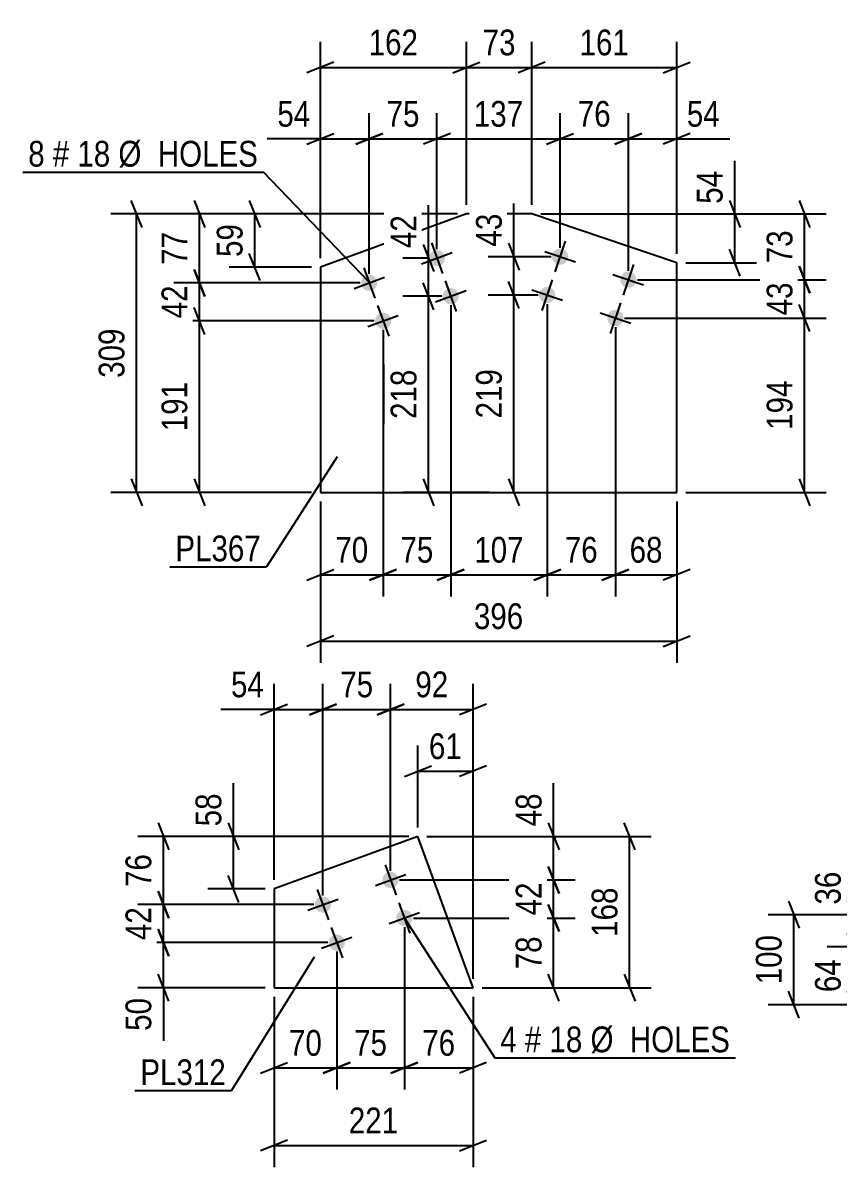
# Model space of a CAD drawing. Header units: millimetres. Extents: x 0 to 594, y 0 to 420.
# Drawn here: x 261.5 to 352, y 198.3 to 325.4 of the extents above; entities that cross this region are included whole.
import ezdxf

# ---------------------------------------------------------------- set-up
doc = ezdxf.new("R2010")
doc.units = ezdxf.units.MM
doc.styles.add('Arial Narrow', font='ARIALN.TTF', dxfattribs={"height": 0.2})

# ---------------------------------------------------------------- blocks, each defined once
blk = doc.blocks.new('Part-570345951-2017 - 2001')
at = {"color": 2, "linetype": 'Continuous'}
for p, q in [((305.35, 235), (289.37, 229.18)), ((311.48, 218.19), (305.35, 235)), ((289.37, 229.18), (289.37, 218.19)), ((289.37, 218.19), (311.48, 218.19))]:
    blk.add_line(p, q, dxfattribs=at)
blk = doc.blocks.new('Bolt-570345951-2022 - 2001')
at = {"linetype": 'Continuous'}
for points in [[(303.16, 230.48, -1), (301.47, 229.86, -1)], [(295.65, 227.74, -1), (293.96, 227.12, -1)], [(304.7, 226.25, -1), (303.01, 225.63, -1)], [(297.19, 223.51, -1), (295.5, 222.89, -1)]]:
    blk.add_hatch(color=1, dxfattribs=at).paths.add_polyline_path(points)
at = {"color": 1, "linetype": 'Continuous'}
for p, q in [((301.7, 231.86), (302.93, 228.48)), ((300.63, 229.55), (304.01, 230.79)), ((294.18, 229.12), (295.42, 225.74)), ((293.11, 226.81), (296.49, 228.05)), ((303.24, 227.63), (304.47, 224.25)), ((302.17, 225.33), (305.55, 226.56)), ((294.65, 222.59), (298.03, 223.82)), ((295.73, 224.89), (296.96, 221.51))]:
    blk.add_line(p, q, dxfattribs=at)
blk = doc.blocks.new('Bolt-570345951-1425 - 1376')
at = {"linetype": 'Continuous'}
for points in [[(308.31, 299.57, -1), (306.62, 298.96, -1)], [(300.79, 296.83, -1), (299.1, 296.22, -1)], [(309.85, 295.35, -1), (308.16, 294.73, -1)], [(302.34, 292.61, -1), (300.65, 291.99, -1)]]:
    blk.add_hatch(color=1, dxfattribs=at).paths.add_polyline_path(points)
at = {"color": 1, "linetype": 'Continuous'}
for p, q in [((306.85, 300.96), (308.08, 297.58)), ((305.77, 298.65), (309.15, 299.88)), ((299.33, 298.21), (300.57, 294.83)), ((298.26, 295.91), (301.64, 297.14)), ((308.39, 296.73), (309.62, 293.35)), ((307.31, 294.42), (310.7, 295.66)), ((300.87, 293.99), (302.11, 290.61)), ((299.8, 291.68), (303.18, 292.91))]:
    blk.add_line(p, q, dxfattribs=at)
blk = doc.blocks.new('Part-570345951-1392 - 1376')
at = {"color": 2, "linetype": 'Continuous'}
for p, q in [((310.74, 304.19), (294.52, 298.27)), ((318.01, 304.19), (310.74, 304.19)), ((334.12, 298.75), (318.01, 304.19)), ((294.52, 298.27), (294.52, 273.24)), ((334.12, 273.24), (334.12, 298.75)), ((294.52, 273.24), (334.12, 273.24))]:
    blk.add_line(p, q, dxfattribs=at)
blk = doc.blocks.new('Bolt-570345951-1430 - 1376')
at = {"linetype": 'Continuous'}
for points in [[(322.01, 299.15, -1), (320.3, 299.72, -1)], [(329.59, 296.59, -1), (327.88, 297.16, -1)], [(320.57, 294.88, -1), (318.86, 295.46, -1)], [(328.15, 292.32, -1), (326.44, 292.9, -1)]]:
    blk.add_hatch(color=1, dxfattribs=at).paths.add_polyline_path(points)
at = {"color": 1, "linetype": 'Continuous'}
for p, q in [((321.73, 301.14), (320.58, 297.73)), ((319.45, 300.01), (322.86, 298.86)), ((329.31, 298.58), (328.16, 295.17)), ((320.29, 296.87), (319.14, 293.46)), ((327.03, 297.45), (330.44, 296.3)), ((318.01, 295.74), (321.42, 294.59)), ((327.87, 294.32), (326.72, 290.91)), ((325.59, 293.19), (329, 292.04))]:
    blk.add_line(p, q, dxfattribs=at)
blk = doc.blocks.new('StraightDimension-570345951-5906 - 5767')
at = {"color": 7, "linetype": 'Continuous'}
for p, q in [((353.69, 226.31), (353.69, 232.22)), ((353.69, 226.31), (353.69, 232.22)), ((353.09, 227.81), (354.29, 224.81)), ((359.39, 226.31), (350.84, 226.31)), ((353.69, 222.74), (353.69, 226.31)), ((354.29, 221.24), (353.09, 224.24)), ((358.28, 222.74), (350.84, 222.74))]:
    blk.add_line(p, q, dxfattribs=at)
at = {"color": 0}
blk.add_wipeout([(352.94, 231.7), (348.74, 231.7), (348.74, 226.84), (352.94, 226.84)], dxfattribs=at)
at = {"color": 3, "style": 'Arial Narrow'}
blk.add_text('36', height=2.863, rotation=90.0002, dxfattribs=at).set_placement((352.34, 227.44))
blk = doc.blocks.new('StraightDimension-570345951-5930 - 5767')
at = {"color": 7, "linetype": 'Continuous'}
for p, q in [((353.09, 224.24), (354.29, 221.24)), ((358.28, 222.74), (350.84, 222.74)), ((353.69, 216.31), (353.69, 222.74)), ((354.29, 214.81), (353.09, 217.81)), ((366.71, 216.31), (350.84, 216.31))]:
    blk.add_line(p, q, dxfattribs=at)
at = {"color": 0}
blk.add_wipeout([(352.94, 221.95), (348.74, 221.95), (348.74, 217.1), (352.94, 217.1)], dxfattribs=at)
at = {"color": 3, "style": 'Arial Narrow'}
blk.add_text('64', height=2.863, rotation=90.0002, dxfattribs=at).set_placement((352.34, 217.7))
blk = doc.blocks.new('StraightDimension-570345951-5955 - 5767')
at = {"color": 7, "linetype": 'Continuous'}
for p, q in [((346.52, 227.81), (347.72, 224.81)), ((359.39, 226.31), (344.27, 226.31)), ((347.12, 216.31), (347.12, 226.31)), ((347.72, 214.81), (346.52, 217.81)), ((366.71, 216.31), (344.27, 216.31))]:
    blk.add_line(p, q, dxfattribs=at)
at = {"color": 0}
blk.add_wipeout([(346.37, 224.66), (342.17, 224.66), (342.17, 217.97), (346.37, 217.97)], dxfattribs=at)
at = {"color": 3, "style": 'Arial Narrow'}
blk.add_text('100', height=2.863, rotation=90.0002, dxfattribs=at).set_placement((345.77, 218.57))
blk = doc.blocks.new('StraightDimension-570345951-2045 - 2001')
at = {"color": 7, "linetype": 'Continuous'}
for p, q in [((319.84, 227.44), (321.04, 224.44)), ((304.86, 225.94), (322.84, 225.94)), ((320.44, 218.19), (320.44, 225.94)), ((321.04, 216.69), (319.84, 219.69)), ((312.48, 218.19), (322.84, 218.19))]:
    blk.add_line(p, q, dxfattribs=at)
at = {"color": 0}
blk.add_wipeout([(319.69, 224.49), (315.49, 224.49), (315.49, 219.64), (319.69, 219.64)], dxfattribs=at)
at = {"color": 3, "style": 'Arial Narrow'}
blk.add_text('78', height=2.863, rotation=90.0002, dxfattribs=at).set_placement((319.09, 220.24))
blk = doc.blocks.new('StraightDimension-570345951-2136 - 2001')
at = {"color": 7, "linetype": 'Continuous'}
for p, q in [((289.37, 217.19), (289.37, 198.26)), ((311.48, 217.19), (311.48, 198.26)), ((290.87, 201.26), (287.87, 200.06)), ((309.98, 200.06), (312.98, 201.26)), ((289.37, 200.66), (311.48, 200.66))]:
    blk.add_line(p, q, dxfattribs=at)
at = {"color": 0}
blk.add_wipeout([(303.77, 201.41), (303.77, 205.61), (297.08, 205.61), (297.08, 201.41)], dxfattribs=at)
at = {"color": 3, "style": 'Arial Narrow'}
blk.add_text('221', height=2.863, dxfattribs=at).set_placement((297.68, 202.01))
blk = doc.blocks.new('StraightDimension-570345951-2120 - 2001')
at = {"color": 7, "linetype": 'Continuous'}
for p, q in [((329.48, 233.5), (328.28, 236.5)), ((306.35, 235), (331.28, 235)), ((328.88, 218.19), (328.88, 235)), ((328.28, 219.69), (329.48, 216.69)), ((312.48, 218.19), (331.28, 218.19))]:
    blk.add_line(p, q, dxfattribs=at)
at = {"color": 0}
blk.add_wipeout([(328.13, 229.94), (323.93, 229.94), (323.93, 223.25), (328.13, 223.25)], dxfattribs=at)
at = {"color": 3, "style": 'Arial Narrow'}
blk.add_text('168', height=2.863, rotation=90.0002, dxfattribs=at).set_placement((327.53, 223.85))
blk = doc.blocks.new('StraightDimension-570345951-2068 - 2001')
at = {"color": 7, "linetype": 'Continuous'}
for p, q in [((276.48, 224.7), (277.68, 221.7)), ((295.34, 223.2), (274.23, 223.2)), ((277.08, 218.19), (277.08, 223.2)), ((277.68, 216.69), (276.48, 219.69)), ((288.37, 218.19), (274.23, 218.19)), ((277.08, 218.19), (277.08, 212.28)), ((277.08, 218.19), (277.08, 212.28))]:
    blk.add_line(p, q, dxfattribs=at)
at = {"color": 0}
blk.add_wipeout([(276.33, 217.66), (272.13, 217.66), (272.13, 212.8), (276.33, 212.8)], dxfattribs=at)
at = {"color": 3, "style": 'Arial Narrow'}
blk.add_text('50', height=2.863, rotation=90.0002, dxfattribs=at).set_placement((275.73, 213.4))
blk = doc.blocks.new('StraightDimension-570345951-2059 - 2001')
at = {"color": 7, "linetype": 'Continuous'}
for p, q in [((320.44, 235), (320.44, 240.91)), ((320.44, 235), (320.44, 240.91)), ((319.84, 236.5), (321.04, 233.5)), ((306.35, 235), (322.84, 235)), ((320.44, 230.17), (320.44, 235)), ((321.04, 228.67), (319.84, 231.67)), ((303.32, 230.17), (322.84, 230.17))]:
    blk.add_line(p, q, dxfattribs=at)
at = {"color": 0}
blk.add_wipeout([(319.69, 240.38), (315.49, 240.38), (315.49, 235.53), (319.69, 235.53)], dxfattribs=at)
at = {"color": 3, "style": 'Arial Narrow'}
blk.add_text('48', height=2.863, rotation=90.0002, dxfattribs=at).set_placement((319.09, 236.13))
blk = doc.blocks.new('StraightDimension-570345951-2030 - 2001')
at = {"color": 7, "linetype": 'Continuous'}
for p, q in [((303.86, 224.94), (303.86, 206.88)), ((311.48, 217.19), (311.48, 206.88)), ((302.36, 208.68), (305.36, 209.88)), ((312.98, 209.88), (309.98, 208.68)), ((303.86, 209.28), (311.48, 209.28))]:
    blk.add_line(p, q, dxfattribs=at)
at = {"color": 0}
blk.add_wipeout([(310.1, 210.03), (310.1, 214.23), (305.24, 214.23), (305.24, 210.03)], dxfattribs=at)
at = {"color": 3, "style": 'Arial Narrow'}
blk.add_text('76', height=2.863, dxfattribs=at).set_placement((305.84, 210.63))
blk = doc.blocks.new('StraightDimension-570345951-2024 - 2001')
at = {"color": 7, "linetype": 'Continuous'}
for p, q in [((296.34, 222.2), (296.34, 206.88)), ((289.37, 217.19), (289.37, 206.88)), ((287.87, 208.68), (290.87, 209.88)), ((297.84, 209.88), (294.84, 208.68)), ((289.37, 209.28), (296.34, 209.28))]:
    blk.add_line(p, q, dxfattribs=at)
at = {"color": 0}
blk.add_wipeout([(295.29, 210.03), (295.29, 214.23), (290.43, 214.23), (290.43, 210.03)], dxfattribs=at)
at = {"color": 3, "style": 'Arial Narrow'}
blk.add_text('70', height=2.863, dxfattribs=at).set_placement((291.03, 210.63))
blk = doc.blocks.new('StraightDimension-570345951-2036 - 2001')
at = {"color": 7, "linetype": 'Continuous'}
for p, q in [((303.86, 224.94), (303.86, 206.88)), ((296.34, 222.2), (296.34, 206.88)), ((294.84, 208.68), (297.84, 209.88)), ((305.36, 209.88), (302.36, 208.68)), ((296.34, 209.28), (303.86, 209.28))]:
    blk.add_line(p, q, dxfattribs=at)
at = {"color": 0}
blk.add_wipeout([(302.53, 210.03), (302.53, 214.23), (297.67, 214.23), (297.67, 210.03)], dxfattribs=at)
at = {"color": 3, "style": 'Arial Narrow'}
blk.add_text('75', height=2.863, dxfattribs=at).set_placement((298.27, 210.63))
blk = doc.blocks.new('StraightDimension-570345951-2051 - 2001')
at = {"color": 7, "linetype": 'Continuous'}
for p, q in [((319.84, 231.67), (321.04, 228.67)), ((303.32, 230.17), (322.84, 230.17)), ((320.44, 225.94), (320.44, 230.17)), ((321.04, 224.44), (319.84, 227.44)), ((304.86, 225.94), (322.84, 225.94))]:
    blk.add_line(p, q, dxfattribs=at)
at = {"color": 0}
blk.add_wipeout([(319.69, 230.48), (315.49, 230.48), (315.49, 225.63), (319.69, 225.63)], dxfattribs=at)
at = {"color": 3, "style": 'Arial Narrow'}
blk.add_text('42', height=2.863, rotation=90.0002, dxfattribs=at).set_placement((319.09, 226.23))
blk = doc.blocks.new('StraightDimension-570345951-2074 - 2001')
at = {"color": 7, "linetype": 'Continuous'}
for p, q in [((276.48, 228.93), (277.68, 225.93)), ((293.8, 227.43), (274.23, 227.43)), ((277.08, 223.2), (277.08, 227.43)), ((277.68, 221.7), (276.48, 224.7)), ((295.34, 223.2), (274.23, 223.2))]:
    blk.add_line(p, q, dxfattribs=at)
at = {"color": 0}
blk.add_wipeout([(276.33, 227.74), (272.13, 227.74), (272.13, 222.89), (276.33, 222.89)], dxfattribs=at)
at = {"color": 3, "style": 'Arial Narrow'}
blk.add_text('42', height=2.863, rotation=90.0002, dxfattribs=at).set_placement((275.73, 223.49))
blk = doc.blocks.new('StraightDimension-570345951-2082 - 2001')
at = {"color": 7, "linetype": 'Continuous'}
for p, q in [((276.48, 236.5), (277.68, 233.5)), ((304.35, 235), (274.23, 235)), ((277.08, 227.43), (277.08, 235)), ((277.68, 225.93), (276.48, 228.93)), ((293.8, 227.43), (274.23, 227.43))]:
    blk.add_line(p, q, dxfattribs=at)
at = {"color": 0}
blk.add_wipeout([(276.33, 233.64), (272.13, 233.64), (272.13, 228.79), (276.33, 228.79)], dxfattribs=at)
at = {"color": 3, "style": 'Arial Narrow'}
blk.add_text('76', height=2.863, rotation=90.0002, dxfattribs=at).set_placement((275.73, 229.39))
blk = doc.blocks.new('StraightDimension-570345951-2091 - 2001')
at = {"color": 7, "linetype": 'Continuous'}
for p, q in [((289.37, 230.18), (289.37, 251.97)), ((294.8, 228.43), (294.8, 251.97)), ((287.87, 248.52), (290.87, 249.72)), ((296.3, 249.72), (293.3, 248.52)), ((289.37, 249.12), (283.47, 249.12)), ((289.37, 249.12), (283.47, 249.12)), ((289.37, 249.12), (294.8, 249.12))]:
    blk.add_line(p, q, dxfattribs=at)
at = {"color": 0}
blk.add_wipeout([(288.85, 249.87), (288.85, 254.07), (283.99, 254.07), (283.99, 249.87)], dxfattribs=at)
at = {"color": 3, "style": 'Arial Narrow'}
blk.add_text('54', height=2.863, dxfattribs=at).set_placement((284.59, 250.47))
blk = doc.blocks.new('StraightDimension-570345951-2101 - 2001')
at = {"color": 7, "linetype": 'Continuous'}
for p, q in [((294.8, 228.43), (294.8, 251.97)), ((302.32, 231.17), (302.32, 251.97)), ((293.3, 248.52), (296.3, 249.72)), ((303.82, 249.72), (300.82, 248.52)), ((294.8, 249.12), (302.32, 249.12))]:
    blk.add_line(p, q, dxfattribs=at)
at = {"color": 0}
blk.add_wipeout([(300.99, 249.87), (300.99, 254.07), (296.13, 254.07), (296.13, 249.87)], dxfattribs=at)
at = {"color": 3, "style": 'Arial Narrow'}
blk.add_text('75', height=2.863, dxfattribs=at).set_placement((296.73, 250.47))
blk = doc.blocks.new('StraightDimension-570345951-2111 - 2001')
at = {"color": 7, "linetype": 'Continuous'}
for p, q in [((302.32, 231.17), (302.32, 251.97)), ((311.48, 219.19), (311.48, 251.97)), ((300.82, 248.52), (303.82, 249.72)), ((312.98, 249.72), (309.98, 248.52)), ((302.32, 249.12), (311.48, 249.12))]:
    blk.add_line(p, q, dxfattribs=at)
at = {"color": 0}
blk.add_wipeout([(309.32, 249.87), (309.32, 254.07), (304.47, 254.07), (304.47, 249.87)], dxfattribs=at)
at = {"color": 3, "style": 'Arial Narrow'}
blk.add_text('92', height=2.863, dxfattribs=at).set_placement((305.07, 250.47))
blk = doc.blocks.new('StraightDimension-570345951-2127 - 2001')
at = {"color": 7, "linetype": 'Continuous'}
for p, q in [((284.86, 235), (284.86, 240.91)), ((284.86, 235), (284.86, 240.91)), ((284.26, 236.5), (285.46, 233.5)), ((304.35, 235), (282.01, 235)), ((284.86, 229.18), (284.86, 235)), ((285.46, 227.68), (284.26, 230.68)), ((288.37, 229.18), (282.01, 229.18))]:
    blk.add_line(p, q, dxfattribs=at)
at = {"color": 0}
blk.add_wipeout([(284.11, 240.38), (279.91, 240.38), (279.91, 235.53), (284.11, 235.53)], dxfattribs=at)
at = {"color": 3, "style": 'Arial Narrow'}
blk.add_text('58', height=2.863, rotation=90.0002, dxfattribs=at).set_placement((283.51, 236.13))
blk = doc.blocks.new('StraightDimension-570345951-2141 - 2001')
at = {"color": 7, "linetype": 'Continuous'}
for p, q in [((305.35, 236), (305.35, 245.1)), ((311.48, 219.19), (311.48, 245.1)), ((303.85, 241.65), (306.85, 242.85)), ((305.35, 242.25), (311.48, 242.25)), ((312.98, 242.85), (309.98, 241.65))]:
    blk.add_line(p, q, dxfattribs=at)
at = {"color": 0}
blk.add_wipeout([(310.84, 243), (310.84, 247.2), (305.98, 247.2), (305.98, 243)], dxfattribs=at)
at = {"color": 3, "style": 'Arial Narrow'}
blk.add_text('61', height=2.863, dxfattribs=at).set_placement((306.58, 243.6))
blk = doc.blocks.new('StraightDimension-570345951-1489 - 1376')
at = {"color": 7, "linetype": 'Continuous'}
for p, q in [((294.52, 299.27), (294.52, 315.37)), ((299.95, 297.52), (299.95, 315.37)), ((293.02, 311.92), (296.02, 313.12)), ((301.45, 313.12), (298.45, 311.92)), ((294.52, 312.52), (288.61, 312.52)), ((294.52, 312.52), (288.61, 312.52)), ((294.52, 312.52), (299.95, 312.52))]:
    blk.add_line(p, q, dxfattribs=at)
at = {"color": 0}
blk.add_wipeout([(294, 313.27), (294, 317.47), (289.14, 317.47), (289.14, 313.27)], dxfattribs=at)
at = {"color": 3, "style": 'Arial Narrow'}
blk.add_text('54', height=2.863, dxfattribs=at).set_placement((289.74, 313.87))
blk = doc.blocks.new('StraightDimension-570345951-1444 - 1376')
at = {"color": 7, "linetype": 'Continuous'}
for p, q in [((310.74, 305.19), (310.74, 323.31)), ((318.01, 305.19), (318.01, 323.31)), ((309.24, 319.86), (312.24, 321.06)), ((310.74, 320.46), (318.01, 320.46)), ((319.51, 321.06), (316.51, 319.86))]:
    blk.add_line(p, q, dxfattribs=at)
at = {"color": 0}
blk.add_wipeout([(316.81, 321.21), (316.81, 325.41), (311.95, 325.41), (311.95, 321.21)], dxfattribs=at)
at = {"color": 3, "style": 'Arial Narrow'}
blk.add_text('73', height=2.863, dxfattribs=at).set_placement((312.55, 321.81))
blk = doc.blocks.new('StraightDimension-570345951-1432 - 1376')
at = {"color": 7, "linetype": 'Continuous'}
for p, q in [((294.52, 299.27), (294.52, 323.31)), ((310.74, 305.19), (310.74, 323.31)), ((296.02, 321.06), (293.02, 319.86)), ((294.52, 320.46), (310.74, 320.46)), ((309.24, 319.86), (312.24, 321.06))]:
    blk.add_line(p, q, dxfattribs=at)
at = {"color": 0}
blk.add_wipeout([(305.97, 321.21), (305.97, 325.41), (299.29, 325.41), (299.29, 321.21)], dxfattribs=at)
at = {"color": 3, "style": 'Arial Narrow'}
blk.add_text('162', height=2.863, dxfattribs=at).set_placement((299.89, 321.81))
blk = doc.blocks.new('StraightDimension-570345951-1519 - 1376')
at = {"color": 7, "linetype": 'Continuous'}
for p, q in [((321.16, 300.43), (321.16, 315.37)), ((328.74, 297.87), (328.74, 315.37)), ((319.66, 311.92), (322.66, 313.12)), ((330.24, 313.12), (327.24, 311.92)), ((321.16, 312.52), (328.74, 312.52))]:
    blk.add_line(p, q, dxfattribs=at)
at = {"color": 0}
blk.add_wipeout([(327.37, 313.27), (327.37, 317.47), (322.52, 317.47), (322.52, 313.27)], dxfattribs=at)
at = {"color": 3, "style": 'Arial Narrow'}
blk.add_text('76', height=2.863, dxfattribs=at).set_placement((323.12, 313.87))
blk = doc.blocks.new('StraightDimension-570345951-1455 - 1376')
at = {"color": 7, "linetype": 'Continuous'}
for p, q in [((318.01, 305.19), (318.01, 323.31)), ((334.12, 299.75), (334.12, 323.31)), ((319.51, 321.06), (316.51, 319.86)), ((318.01, 320.46), (334.12, 320.46)), ((332.62, 319.86), (335.62, 321.06))]:
    blk.add_line(p, q, dxfattribs=at)
at = {"color": 0}
blk.add_wipeout([(329.41, 321.21), (329.41, 325.41), (322.72, 325.41), (322.72, 321.21)], dxfattribs=at)
at = {"color": 3, "style": 'Arial Narrow'}
blk.add_text('161', height=2.863, dxfattribs=at).set_placement((323.32, 321.81))
blk = doc.blocks.new('StraightDimension-570345951-1599 - 1376')
at = {"color": 7, "linetype": 'Continuous'}
for p, q in [((309.01, 294.04), (309.01, 261.68)), ((319.72, 294.17), (319.72, 261.68)), ((307.51, 263.48), (310.51, 264.68)), ((321.22, 264.68), (318.22, 263.48)), ((309.01, 264.08), (319.72, 264.08))]:
    blk.add_line(p, q, dxfattribs=at)
at = {"color": 0}
blk.add_wipeout([(317.7, 264.83), (317.7, 269.03), (311.02, 269.03), (311.02, 264.83)], dxfattribs=at)
at = {"color": 3, "style": 'Arial Narrow'}
blk.add_text('107', height=2.863, dxfattribs=at).set_placement((311.62, 265.43))
blk = doc.blocks.new('StraightDimension-570345951-1466 - 1376')
at = {"color": 7, "linetype": 'Continuous'}
for p, q in [((294.52, 272.24), (294.52, 254.3)), ((334.12, 272.24), (334.12, 254.3)), ((296.02, 257.3), (293.02, 256.1)), ((332.62, 256.1), (335.62, 257.3)), ((294.52, 256.7), (334.12, 256.7))]:
    blk.add_line(p, q, dxfattribs=at)
at = {"color": 0}
blk.add_wipeout([(317.66, 257.45), (317.66, 261.65), (310.98, 261.65), (310.98, 257.45)], dxfattribs=at)
at = {"color": 3, "style": 'Arial Narrow'}
blk.add_text('396', height=2.863, dxfattribs=at).set_placement((311.58, 258.05))
blk = doc.blocks.new('StraightDimension-570345951-1471 - 1376')
at = {"color": 7, "linetype": 'Continuous'}
for p, q in [((340.56, 304.19), (340.56, 310.09)), ((340.56, 304.19), (340.56, 310.09)), ((339.96, 305.69), (341.16, 302.69)), ((319.01, 304.19), (342.96, 304.19)), ((340.56, 298.75), (340.56, 304.19)), ((341.16, 297.25), (339.96, 300.25)), ((335.12, 298.75), (342.96, 298.75))]:
    blk.add_line(p, q, dxfattribs=at)
at = {"color": 0}
blk.add_wipeout([(339.81, 309.57), (335.61, 309.57), (335.61, 304.71), (339.81, 304.71)], dxfattribs=at)
at = {"color": 3, "style": 'Arial Narrow'}
blk.add_text('54', height=2.863, rotation=90.0002, dxfattribs=at).set_placement((339.21, 305.31))
blk = doc.blocks.new('StraightDimension-570345951-1480 - 1376')
at = {"color": 7, "linetype": 'Continuous'}
for p, q in [((286.62, 305.69), (287.82, 302.69)), ((309.74, 304.19), (284.37, 304.19)), ((287.22, 298.27), (287.22, 304.19)), ((287.82, 296.77), (286.62, 299.77)), ((293.52, 298.27), (284.37, 298.27))]:
    blk.add_line(p, q, dxfattribs=at)
at = {"color": 0}
blk.add_wipeout([(286.47, 303.66), (282.27, 303.66), (282.27, 298.8), (286.47, 298.8)], dxfattribs=at)
at = {"color": 3, "style": 'Arial Narrow'}
blk.add_text('59', height=2.863, rotation=90.0002, dxfattribs=at).set_placement((285.87, 299.4))
blk = doc.blocks.new('StraightDimension-570345951-1499 - 1376')
at = {"color": 7, "linetype": 'Continuous'}
for p, q in [((299.95, 297.52), (299.95, 315.37)), ((307.46, 300.27), (307.46, 315.37)), ((298.45, 311.92), (301.45, 313.12)), ((308.96, 313.12), (305.96, 311.92)), ((299.95, 312.52), (307.46, 312.52))]:
    blk.add_line(p, q, dxfattribs=at)
at = {"color": 0}
blk.add_wipeout([(306.13, 313.27), (306.13, 317.47), (301.28, 317.47), (301.28, 313.27)], dxfattribs=at)
at = {"color": 3, "style": 'Arial Narrow'}
blk.add_text('75', height=2.863, dxfattribs=at).set_placement((301.88, 313.87))
blk = doc.blocks.new('StraightDimension-570345951-1509 - 1376')
at = {"color": 7, "linetype": 'Continuous'}
for p, q in [((307.46, 300.27), (307.46, 315.37)), ((321.16, 300.43), (321.16, 315.37)), ((308.96, 313.12), (305.96, 311.92)), ((319.66, 311.92), (322.66, 313.12)), ((307.46, 312.52), (321.16, 312.52))]:
    blk.add_line(p, q, dxfattribs=at)
at = {"color": 0}
blk.add_wipeout([(317.65, 313.27), (317.65, 317.47), (310.97, 317.47), (310.97, 313.27)], dxfattribs=at)
at = {"color": 3, "style": 'Arial Narrow'}
blk.add_text('137', height=2.863, dxfattribs=at).set_placement((311.57, 313.87))
blk = doc.blocks.new('StraightDimension-570345951-1640 - 1376')
at = {"color": 7, "linetype": 'Continuous'}
for p, q in [((307.14, 293.54), (305.94, 296.54)), ((308.01, 295.04), (303.69, 295.04)), ((306.54, 273.24), (306.54, 295.04)), ((305.94, 274.74), (307.14, 271.74)), ((313.32, 273.24), (303.69, 273.24))]:
    blk.add_line(p, q, dxfattribs=at)
at = {"color": 0}
blk.add_wipeout([(305.79, 287.48), (301.59, 287.48), (301.59, 280.8), (305.79, 280.8)], dxfattribs=at)
at = {"color": 3, "style": 'Arial Narrow'}
blk.add_text('218', height=2.863, rotation=90.0002, dxfattribs=at).set_placement((305.19, 281.4))
blk = doc.blocks.new('StraightDimension-570345951-1529 - 1376')
at = {"color": 7, "linetype": 'Continuous'}
for p, q in [((328.74, 297.87), (328.74, 315.37)), ((334.12, 299.75), (334.12, 315.37)), ((327.24, 311.92), (330.24, 313.12)), ((335.62, 313.12), (332.62, 311.92)), ((328.74, 312.52), (334.12, 312.52)), ((334.12, 312.52), (340.03, 312.52)), ((334.12, 312.52), (340.03, 312.52))]:
    blk.add_line(p, q, dxfattribs=at)
at = {"color": 0}
blk.add_wipeout([(339.5, 313.27), (339.5, 317.47), (334.64, 317.47), (334.64, 313.27)], dxfattribs=at)
at = {"color": 3, "style": 'Arial Narrow'}
blk.add_text('54', height=2.863, dxfattribs=at).set_placement((335.24, 313.87))
blk = doc.blocks.new('StraightDimension-570345951-1540 - 1376')
at = {"color": 7, "linetype": 'Continuous'}
for p, q in [((281.68, 290.8), (280.48, 293.8)), ((300.49, 292.3), (278.23, 292.3)), ((281.08, 273.24), (281.08, 292.3)), ((280.48, 274.74), (281.68, 271.74)), ((293.52, 273.24), (278.23, 273.24))]:
    blk.add_line(p, q, dxfattribs=at)
at = {"color": 0}
blk.add_wipeout([(280.33, 286.11), (276.13, 286.11), (276.13, 279.43), (280.33, 279.43)], dxfattribs=at)
at = {"color": 3, "style": 'Arial Narrow'}
blk.add_text('191', height=2.863, rotation=90.0002, dxfattribs=at).set_placement((279.73, 280.03))
blk = doc.blocks.new('StraightDimension-570345951-1546 - 1376')
at = {"color": 7, "linetype": 'Continuous'}
for p, q in [((280.48, 298.02), (281.68, 295.02)), ((298.95, 296.52), (278.23, 296.52)), ((281.08, 292.3), (281.08, 296.52)), ((281.68, 290.8), (280.48, 293.8)), ((300.49, 292.3), (278.23, 292.3))]:
    blk.add_line(p, q, dxfattribs=at)
at = {"color": 0}
blk.add_wipeout([(280.33, 296.84), (276.13, 296.84), (276.13, 291.98), (280.33, 291.98)], dxfattribs=at)
at = {"color": 3, "style": 'Arial Narrow'}
blk.add_text('42', height=2.863, rotation=90.0002, dxfattribs=at).set_placement((279.73, 292.58))
blk = doc.blocks.new('StraightDimension-570345951-1554 - 1376')
at = {"color": 7, "linetype": 'Continuous'}
for p, q in [((280.48, 305.69), (281.68, 302.69)), ((309.74, 304.19), (278.23, 304.19)), ((281.08, 296.52), (281.08, 304.19)), ((281.68, 295.02), (280.48, 298.02)), ((298.95, 296.52), (278.23, 296.52))]:
    blk.add_line(p, q, dxfattribs=at)
at = {"color": 0}
blk.add_wipeout([(280.33, 302.78), (276.13, 302.78), (276.13, 297.93), (280.33, 297.93)], dxfattribs=at)
at = {"color": 3, "style": 'Arial Narrow'}
blk.add_text('77', height=2.863, rotation=90.0002, dxfattribs=at).set_placement((279.73, 298.53))
blk = doc.blocks.new('StraightDimension-570345951-1563 - 1376')
at = {"color": 7, "linetype": 'Continuous'}
for p, q in [((347.72, 305.69), (348.92, 302.69)), ((319.01, 304.19), (350.72, 304.19)), ((348.32, 296.87), (348.32, 304.19)), ((348.92, 295.37), (347.72, 298.37)), ((329.74, 296.87), (350.72, 296.87))]:
    blk.add_line(p, q, dxfattribs=at)
at = {"color": 0}
blk.add_wipeout([(347.57, 302.96), (343.37, 302.96), (343.37, 298.1), (347.57, 298.1)], dxfattribs=at)
at = {"color": 3, "style": 'Arial Narrow'}
blk.add_text('73', height=2.863, rotation=90.0002, dxfattribs=at).set_placement((346.97, 298.7))
blk = doc.blocks.new('StraightDimension-570345951-1571 - 1376')
at = {"color": 7, "linetype": 'Continuous'}
for p, q in [((347.72, 298.37), (348.92, 295.37)), ((329.74, 296.87), (350.72, 296.87)), ((348.32, 292.61), (348.32, 296.87)), ((348.92, 291.11), (347.72, 294.11)), ((328.3, 292.61), (350.72, 292.61))]:
    blk.add_line(p, q, dxfattribs=at)
at = {"color": 0}
blk.add_wipeout([(347.57, 297.17), (343.37, 297.17), (343.37, 292.31), (347.57, 292.31)], dxfattribs=at)
at = {"color": 3, "style": 'Arial Narrow'}
blk.add_text('43', height=2.863, rotation=90.0002, dxfattribs=at).set_placement((346.97, 292.91))
blk = doc.blocks.new('StraightDimension-570345951-1579 - 1376')
at = {"color": 7, "linetype": 'Continuous'}
for p, q in [((348.92, 291.11), (347.72, 294.11)), ((328.3, 292.61), (350.72, 292.61)), ((348.32, 273.24), (348.32, 292.61)), ((347.72, 274.74), (348.92, 271.74)), ((335.12, 273.24), (350.72, 273.24))]:
    blk.add_line(p, q, dxfattribs=at)
at = {"color": 0}
blk.add_wipeout([(347.57, 286.27), (343.37, 286.27), (343.37, 279.59), (347.57, 279.59)], dxfattribs=at)
at = {"color": 3, "style": 'Arial Narrow'}
blk.add_text('194', height=2.863, rotation=90.0002, dxfattribs=at).set_placement((346.97, 280.19))
blk = doc.blocks.new('StraightDimension-570345951-1586 - 1376')
at = {"color": 7, "linetype": 'Continuous'}
for p, q in [((274.7, 302.69), (273.5, 305.69)), ((309.74, 304.19), (271.25, 304.19)), ((274.1, 273.24), (274.1, 304.19)), ((273.5, 274.74), (274.7, 271.74)), ((293.52, 273.24), (271.25, 273.24))]:
    blk.add_line(p, q, dxfattribs=at)
at = {"color": 0}
blk.add_wipeout([(273.35, 292.06), (269.15, 292.06), (269.15, 285.37), (273.35, 285.37)], dxfattribs=at)
at = {"color": 3, "style": 'Arial Narrow'}
blk.add_text('309', height=2.863, rotation=90.0002, dxfattribs=at).set_placement((272.75, 285.97))
blk = doc.blocks.new('StraightDimension-570345951-1657 - 1376')
at = {"color": 7, "linetype": 'Continuous'}
for p, q in [((316.02, 299.43), (316.02, 305.34)), ((316.02, 299.43), (316.02, 305.34)), ((315.42, 300.93), (316.62, 297.93)), ((320.16, 299.43), (313.17, 299.43)), ((316.02, 295.17), (316.02, 299.43)), ((316.62, 293.67), (315.42, 296.67)), ((318.72, 295.17), (313.17, 295.17))]:
    blk.add_line(p, q, dxfattribs=at)
at = {"color": 0}
blk.add_wipeout([(315.27, 304.81), (311.07, 304.81), (311.07, 299.96), (315.27, 299.96)], dxfattribs=at)
at = {"color": 3, "style": 'Arial Narrow'}
blk.add_text('43', height=2.863, rotation=90.0002, dxfattribs=at).set_placement((314.67, 300.56))
blk = doc.blocks.new('StraightDimension-570345951-1593 - 1376')
at = {"color": 7, "linetype": 'Continuous'}
for p, q in [((301.49, 291.3), (301.49, 261.68)), ((294.52, 272.24), (294.52, 261.68)), ((293.02, 263.48), (296.02, 264.68)), ((302.99, 264.68), (299.99, 263.48)), ((294.52, 264.08), (301.49, 264.08))]:
    blk.add_line(p, q, dxfattribs=at)
at = {"color": 0}
blk.add_wipeout([(300.43, 264.83), (300.43, 269.03), (295.58, 269.03), (295.58, 264.83)], dxfattribs=at)
at = {"color": 3, "style": 'Arial Narrow'}
blk.add_text('70', height=2.863, dxfattribs=at).set_placement((296.18, 265.43))
blk = doc.blocks.new('StraightDimension-570345951-1607 - 1376')
at = {"color": 7, "linetype": 'Continuous'}
for p, q in [((309.01, 294.04), (309.01, 261.68)), ((301.49, 291.3), (301.49, 261.68)), ((299.99, 263.48), (302.99, 264.68)), ((310.51, 264.68), (307.51, 263.48)), ((301.49, 264.08), (309.01, 264.08))]:
    blk.add_line(p, q, dxfattribs=at)
at = {"color": 0}
blk.add_wipeout([(307.68, 264.83), (307.68, 269.03), (302.82, 269.03), (302.82, 264.83)], dxfattribs=at)
at = {"color": 3, "style": 'Arial Narrow'}
blk.add_text('75', height=2.863, dxfattribs=at).set_placement((303.42, 265.43))
blk = doc.blocks.new('StraightDimension-570345951-1615 - 1376')
at = {"color": 7, "linetype": 'Continuous'}
for p, q in [((327.3, 291.61), (327.3, 261.68)), ((334.12, 272.24), (334.12, 261.68)), ((325.8, 263.48), (328.8, 264.68)), ((335.62, 264.68), (332.62, 263.48)), ((327.3, 264.08), (334.12, 264.08))]:
    blk.add_line(p, q, dxfattribs=at)
at = {"color": 0}
blk.add_wipeout([(333.14, 264.83), (333.14, 269.03), (328.28, 269.03), (328.28, 264.83)], dxfattribs=at)
at = {"color": 3, "style": 'Arial Narrow'}
blk.add_text('68', height=2.863, dxfattribs=at).set_placement((328.88, 265.43))
blk = doc.blocks.new('StraightDimension-570345951-1621 - 1376')
at = {"color": 7, "linetype": 'Continuous'}
for p, q in [((319.72, 294.17), (319.72, 261.68)), ((327.3, 291.61), (327.3, 261.68)), ((318.22, 263.48), (321.22, 264.68)), ((328.8, 264.68), (325.8, 263.48)), ((319.72, 264.08), (327.3, 264.08))]:
    blk.add_line(p, q, dxfattribs=at)
at = {"color": 0}
blk.add_wipeout([(325.94, 264.83), (325.94, 269.03), (321.08, 269.03), (321.08, 264.83)], dxfattribs=at)
at = {"color": 3, "style": 'Arial Narrow'}
blk.add_text('76', height=2.863, dxfattribs=at).set_placement((321.68, 265.43))
blk = doc.blocks.new('StraightDimension-570345951-1630 - 1376')
at = {"color": 7, "linetype": 'Continuous'}
for p, q in [((306.54, 299.27), (306.54, 305.17)), ((306.54, 299.27), (306.54, 305.17)), ((305.94, 300.77), (307.14, 297.77)), ((306.46, 299.27), (303.69, 299.27)), ((306.54, 295.04), (306.54, 299.27)), ((307.14, 293.54), (305.94, 296.54)), ((308.01, 295.04), (303.69, 295.04))]:
    blk.add_line(p, q, dxfattribs=at)
at = {"color": 0}
blk.add_wipeout([(305.79, 304.65), (301.59, 304.65), (301.59, 299.79), (305.79, 299.79)], dxfattribs=at)
at = {"color": 3, "style": 'Arial Narrow'}
blk.add_text('42', height=2.863, rotation=90.0002, dxfattribs=at).set_placement((305.19, 300.39))
blk = doc.blocks.new('StraightDimension-570345951-1667 - 1376')
at = {"color": 7, "linetype": 'Continuous'}
for p, q in [((316.62, 293.67), (315.42, 296.67)), ((318.72, 295.17), (313.17, 295.17)), ((316.02, 273.24), (316.02, 295.17)), ((315.42, 274.74), (316.62, 271.74)), ((315.32, 273.24), (318.42, 273.24))]:
    blk.add_line(p, q, dxfattribs=at)
at = {"color": 0}
blk.add_wipeout([(315.27, 287.55), (311.07, 287.55), (311.07, 280.86), (315.27, 280.86)], dxfattribs=at)
at = {"color": 3, "style": 'Arial Narrow'}
blk.add_text('219', height=2.863, rotation=90.0002, dxfattribs=at).set_placement((314.67, 281.46))
blk = doc.blocks.new('Mark-570345951-2013 - 2001')
at = {"color": 0}
blk.add_wipeout([(284.03, 207.37), (284.03, 210.37), (274.52, 210.37), (274.52, 207.37)], dxfattribs=at)
blk.add_wipeout([(284.03, 207.37), (284.03, 210.37), (274.52, 210.37), (274.52, 207.37)], dxfattribs=at)
at = {"color": 30, "linetype": 'Continuous'}
for p in [(293.82, 221.58), (273.92, 206.77)]:
    blk.add_line(p, (284.63, 206.77), dxfattribs=at)
at = {"color": 3, "style": 'Arial Narrow'}
blk.add_text('PL312', height=2.863, dxfattribs=at).set_placement((274.52, 207.37))
blk = doc.blocks.new('Mark-570345951-2018 - 2001')
at = {"color": 0}
for points in [[(316.34, 211.02), (316.34, 214.02), (314.51, 214.02), (314.51, 211.02)], [(319.07, 211.02), (319.07, 214.02), (317.24, 214.02), (317.24, 211.02)], [(323.63, 211.02), (323.63, 214.02), (319.97, 214.02), (319.97, 211.02)], [(340.05, 211.02), (340.05, 214.02), (324.53, 214.02), (324.53, 211.02)]]:
    blk.add_wipeout(points, dxfattribs=at)
for points in [[(316.34, 211.02), (316.34, 214.02), (314.51, 214.02), (314.51, 211.02)], [(319.07, 211.02), (319.07, 214.02), (317.24, 214.02), (317.24, 211.02)], [(323.63, 211.02), (323.63, 214.02), (319.97, 214.02), (319.97, 211.02)], [(340.05, 211.02), (340.05, 214.02), (324.53, 214.02), (324.53, 211.02)]]:
    blk.add_wipeout(points, dxfattribs=at)
at = {"color": 7, "linetype": 'Continuous'}
for p, q in [((303.86, 225.94), (313.91, 210.42)), ((313.91, 210.42), (340.65, 210.42))]:
    blk.add_line(p, q, dxfattribs=at)
at = {"color": 3, "style": 'Arial Narrow'}
for s, height, p in [('4', 2.86, (314.51, 211.02)), ('#', 2.86, (317.24, 211.02)), ('18', 2.863, (319.97, 211.02)), ('Ø  HOLES', 2.863, (324.53, 211.02))]:
    blk.add_text(s, height=height, dxfattribs=at).set_placement(p)
blk = doc.blocks.new('Mark-570345951-1388 - 1376')
at = {"color": 0}
blk.add_wipeout([(287.92, 265.58), (287.92, 268.58), (278.41, 268.58), (278.41, 265.58)], dxfattribs=at)
blk.add_wipeout([(287.92, 265.58), (287.92, 268.58), (278.41, 268.58), (278.41, 265.58)], dxfattribs=at)
at = {"color": 30, "linetype": 'Continuous'}
for p in [(296.39, 277.2), (277.81, 264.98)]:
    blk.add_line(p, (288.52, 264.98), dxfattribs=at)
at = {"color": 3, "style": 'Arial Narrow'}
blk.add_text('PL367', height=2.863, dxfattribs=at).set_placement((278.41, 265.58))
blk = doc.blocks.new('MarkSet-570345951-1708 - 1376')
at = {"color": 0}
for points in [[(263.89, 309.44), (263.89, 312.44), (262.06, 312.44), (262.06, 309.44)], [(266.62, 309.44), (266.62, 312.44), (264.79, 312.44), (264.79, 309.44)], [(271.18, 309.44), (271.18, 312.44), (267.52, 312.44), (267.52, 309.44)], [(287.6, 309.44), (287.6, 312.44), (272.08, 312.44), (272.08, 309.44)]]:
    blk.add_wipeout(points, dxfattribs=at)
for points in [[(263.89, 309.44), (263.89, 312.44), (262.06, 312.44), (262.06, 309.44)], [(266.62, 309.44), (266.62, 312.44), (264.79, 312.44), (264.79, 309.44)], [(271.18, 309.44), (271.18, 312.44), (267.52, 312.44), (267.52, 309.44)], [(287.6, 309.44), (287.6, 312.44), (272.08, 312.44), (272.08, 309.44)]]:
    blk.add_wipeout(points, dxfattribs=at)
at = {"color": 7, "linetype": 'Continuous'}
for p in [(261.46, 308.84), (299.91, 296.62)]:
    blk.add_line(p, (288.2, 308.84), dxfattribs=at)
at = {"color": 3, "style": 'Arial Narrow'}
for s, height, p in [('8', 2.86, (262.06, 309.44)), ('#', 2.86, (264.79, 309.44)), ('18', 2.863, (267.52, 309.44)), ('Ø  HOLES', 2.863, (272.08, 309.44))]:
    blk.add_text(s, height=height, dxfattribs=at).set_placement(p)

msp = doc.modelspace()

# ---------------------------------------------------------------- block references
for name in ['StraightDimension-570345951-1444 - 1376', 'Part-570345951-1392 - 1376', 'Bolt-570345951-1425 - 1376', 'Bolt-570345951-1430 - 1376', 'Part-570345951-2017 - 2001', 'Bolt-570345951-2022 - 2001', 'StraightDimension-570345951-5906 - 5767']:
    msp.add_blockref(name, (0, 0))

# ---------------------------------------------------------------- next in the draw order: block references
for name in ['StraightDimension-570345951-1489 - 1376', 'StraightDimension-570345951-1519 - 1376', 'StraightDimension-570345951-1599 - 1376', 'StraightDimension-570345951-2045 - 2001', 'StraightDimension-570345951-5930 - 5767']:
    msp.add_blockref(name, (0, 0))

# ---------------------------------------------------------------- next in the draw order: block references
for name in ['StraightDimension-570345951-1432 - 1376', 'StraightDimension-570345951-1455 - 1376', 'StraightDimension-570345951-5955 - 5767', 'StraightDimension-570345951-2136 - 2001']:
    msp.add_blockref(name, (0, 0))

# ---------------------------------------------------------------- next in the draw order: block references
for name in ['StraightDimension-570345951-1471 - 1376', 'StraightDimension-570345951-1480 - 1376', 'StraightDimension-570345951-2120 - 2001', 'StraightDimension-570345951-2068 - 2001']:
    msp.add_blockref(name, (0, 0))

# ---------------------------------------------------------------- next in the draw order: block references
for name in ['StraightDimension-570345951-1499 - 1376', 'StraightDimension-570345951-1529 - 1376', 'StraightDimension-570345951-2059 - 2001', 'StraightDimension-570345951-2030 - 2001', 'StraightDimension-570345951-2024 - 2001']:
    msp.add_blockref(name, (0, 0))

# ---------------------------------------------------------------- next in the draw order: block references
for name in ['StraightDimension-570345951-1509 - 1376', 'StraightDimension-570345951-2036 - 2001']:
    msp.add_blockref(name, (0, 0))

# ---------------------------------------------------------------- next in the draw order: block references
for name in ['StraightDimension-570345951-1563 - 1376', 'StraightDimension-570345951-2051 - 2001', 'StraightDimension-570345951-2074 - 2001']:
    msp.add_blockref(name, (0, 0))

# ---------------------------------------------------------------- next in the draw order: block references
for name in ['StraightDimension-570345951-1571 - 1376', 'StraightDimension-570345951-2082 - 2001', 'Mark-570345951-2013 - 2001']:
    msp.add_blockref(name, (0, 0))

# ---------------------------------------------------------------- next in the draw order: block references
msp.add_blockref('StraightDimension-570345951-2091 - 2001', (0, 0))

# ---------------------------------------------------------------- next in the draw order: block references
msp.add_blockref('StraightDimension-570345951-2101 - 2001', (0, 0))

# ---------------------------------------------------------------- next in the draw order: block references
msp.add_blockref('StraightDimension-570345951-2111 - 2001', (0, 0))

# ---------------------------------------------------------------- next in the draw order: block references
for name in ['StraightDimension-570345951-1466 - 1376', 'StraightDimension-570345951-2127 - 2001']:
    msp.add_blockref(name, (0, 0))

# ---------------------------------------------------------------- next in the draw order: block references
for name in ['StraightDimension-570345951-1640 - 1376', 'StraightDimension-570345951-1540 - 1376', 'StraightDimension-570345951-1579 - 1376', 'StraightDimension-570345951-2141 - 2001']:
    msp.add_blockref(name, (0, 0))

# ---------------------------------------------------------------- next in the draw order: block references
for name in ['StraightDimension-570345951-1657 - 1376', 'StraightDimension-570345951-1546 - 1376', 'StraightDimension-570345951-1615 - 1376', 'Mark-570345951-2018 - 2001']:
    msp.add_blockref(name, (0, 0))

# ---------------------------------------------------------------- next in the draw order: block references
for name in ['StraightDimension-570345951-1554 - 1376', 'StraightDimension-570345951-1621 - 1376']:
    msp.add_blockref(name, (0, 0))

# ---------------------------------------------------------------- next in the draw order: block references
msp.add_blockref('StraightDimension-570345951-1586 - 1376', (0, 0))

# ---------------------------------------------------------------- next in the draw order: block references
for name in ['MarkSet-570345951-1708 - 1376', 'StraightDimension-570345951-1593 - 1376']:
    msp.add_blockref(name, (0, 0))

# ---------------------------------------------------------------- next in the draw order: block references
for name in ['StraightDimension-570345951-1607 - 1376', 'Mark-570345951-1388 - 1376']:
    msp.add_blockref(name, (0, 0))

# ---------------------------------------------------------------- next in the draw order: block references
for name in ['StraightDimension-570345951-1630 - 1376', 'StraightDimension-570345951-1667 - 1376']:
    msp.add_blockref(name, (0, 0))

doc.saveas('drawing.dxf')
